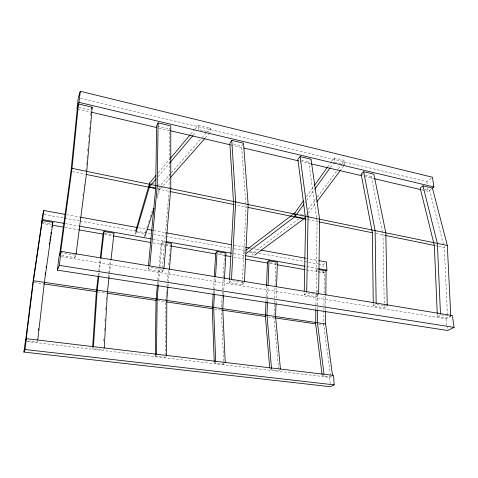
<?xml version="1.0" encoding="UTF-8"?>
<svg xmlns="http://www.w3.org/2000/svg" width="478" height="478" viewBox="0 0 478 478"><rect width="100%" height="100%" fill="white"/><g stroke="black" fill="none" stroke-linecap="round" stroke-linejoin="round"><path stroke-width="0.36" stroke-dasharray="2.39 1.79" d="M148.371 266.491L148.096 269.461L162.12 271.731L169.104 191.331L169.218 128.845L169.845 127.668M166.254 294.442L165.633 301.809L165.37 357.245L155.284 356.05L155.308 354.562M325.697 310.64L325.715 308.43M325.721 307.689L325.835 295.9M330.489 375.379L323.773 325.058L323.917 310.921M323.929 310.174L323.965 306.452M323.97 305.711L324.066 296.031M324.096 293.056L324.311 272.215L318.557 271.199M317.607 309.385L317.655 305.687M317.667 304.946L317.864 289.411M315.868 309.135L317.105 221.505L316.693 218.56M210.392 128.08L210.314 132.304L198.179 129.401L198.292 125.158L210.392 128.08L206.968 132M304.169 294.759L306.679 292.853L318.641 294.807L316.072 296.689L304.169 294.759L304.211 292.536M276.033 303.124L276.105 300.895M276.2 297.919L276.517 288.246M278.644 369.231L273.984 317.739L275.776 263.653L276.834 262.691M265.995 300.859L266.551 285.981M267.477 301.982L267.584 299.037M267.614 298.296L268.044 286.507M229.47 280.395L229.344 282.629L242.244 284.721L246.021 207.016L241.557 145.91L243.517 143.185M160.351 187.794L157.083 198.968M103.774 341.029L103.947 338.083M104.371 330.716L104.545 327.765M104.927 321.132L105.142 317.446M105.566 310.079L105.74 307.127M106.164 299.76L106.337 296.808M223.632 361.207L221.356 310.001L222.204 295.231M222.252 294.496L222.461 290.803M222.503 290.062L224.552 254.613L217.944 253.442M223.561 294.615L223.776 290.905M223.818 290.164L224.451 279.038M214.526 293.211L214.664 290.977M214.706 290.236L215.482 277.575M144.78 236.425L144.912 234.334M213.254 293.098L214.222 277.527M166.314 293.701L166.685 289.28M166.936 286.334L167.306 281.912M167.372 281.172L168.298 270.118M168.734 264.955L169.66 253.902M169.911 250.95L170.401 245.053L165.382 244.168M167.975 286.37L168.226 283.412M168.286 282.671L169.337 270.088M85.921 170.592L86.052 169.104M86.434 164.647L86.626 162.418M87.008 157.961L87.265 154.992M87.582 151.275L87.838 148.305M88.281 143.101L88.412 141.619M88.794 137.156L89.051 134.187M89.434 129.729L89.625 127.501M90.007 123.043L90.199 120.814M90.647 115.61L90.838 113.382M158.397 284.888L159.837 268.534M159.903 267.794L162.197 241.778L165.077 242.286M157.471 284.117L158.977 267.094M159.043 266.354L161.074 243.41L162.197 241.778M109.02 277.604L110.92 260.594M108.363 276.923L110.179 260.719M98.916 275.477L99.257 272.544M99.34 271.809L100.798 259.339M98.253 275.352L100.159 259.082M61.734 255.461L74.855 257.588L75.237 254.637M82.843 195.681L83.035 194.205M84.08 186.097L84.271 184.627M145.181 232.929L145.856 230.826M146.758 228.024L147.66 225.216M148.556 222.407L149.459 219.605M150.361 216.797L153.062 208.378M157.113 195.753L159.813 187.334M144.738 237.124L145.192 235.714M37.672 340.706L37.081 342.027L27.061 340.832M74.855 257.588L75.942 255.15M93.401 347.357L92.529 348.599L103.266 349.878L103.881 349.054M148.096 269.461L149.68 267.202L163.088 269.389M306.494 196.607L313.819 186.336M327.603 166.995L331.051 162.161M331.481 161.558L334.068 157.931L344.519 160.459L344.847 164.48L340.838 169.821M304.528 203.377L306.261 200.975M306.691 200.378L314.47 189.575M330.471 167.378L334.361 161.976L334.068 157.931M308.143 209.46L317.016 197.51M317.464 196.912L337.868 169.421M338.31 168.824L341.86 164.044M342.302 163.446L344.519 160.459M306.559 215.512L307.892 213.732M308.34 213.14L315.91 203.048M162.12 271.731L163.793 269.508M158.248 172.791L169.69 159.18M190.668 134.228L194.48 129.693M194.958 129.126L198.292 125.158M158.116 176.621L169.696 162.968M193.351 135.089L196.249 131.677M170.766 173.46L160.489 185.231L158.326 184.783M171.255 172.905L201.585 138.166M202.075 137.604L206.478 132.561M162.735 186.295L160.285 189.073L157.387 188.487M163.225 185.739L169.6 178.503M205.409 137.873L209.334 133.416M316.591 217.819L308.722 161.755L311.023 159.222M155.284 356.05L156.461 354.879M229.344 282.629L231.436 280.556L244.407 282.677L242.244 284.721M361.135 174.117L371.257 176.507L372.804 175.091M318.545 264.017L322.949 264.812L325.273 262.954M80.465 98.366L426.866 181.706L431.347 178.127M318.127 269.443L316.4 270.817L317.834 271.074M318.294 271.988L323.439 272.896L326.062 270.847M421.68 189.832L428.21 191.367L431.604 188.726M215.237 362.318L214.275 363.047L223.77 364.17L224.756 363.447M249.337 252.42L252.898 253.059L298.792 218.84M302.365 216.17L304.151 214.837L297.005 213.367M373.3 305.968L376.162 304.205L387.228 306.01L384.312 307.748L373.3 305.968L373.27 303.745M280.49 369.679L278.776 370.701L269.831 369.637M323.492 375.206L322.238 375.857L330.686 376.855M437.262 314.136L437.358 316.352L440.519 314.715M26.846 341.501L329.736 377.333L331.648 376.371M61.274 256.68L445.998 318.808L451.118 316.227M34.38 282.516L43.056 283.795M97.811 291.843L106.546 293.128M157.507 300.62L165.633 301.809M214.377 308.979L221.356 310.001M268.272 316.902L273.984 317.739M318.617 324.299L323.773 325.058M60.527 252.635L75.207 255.031M441.248 314.835L450.784 316.394M437.358 316.352L447.581 318.007L447.474 315.779M43.169 222.599L51.564 224.08M104.598 233.443L113.071 234.937M161.074 243.41L164.665 244.043M270.213 262.667L275.776 263.653M41.484 223.268L51.032 224.947M64.978 227.403L78.195 229.727M104.628 234.381L112.706 235.803M153.091 242.914L164.838 244.981M165.573 245.106L169.977 245.883M218.44 254.416L224.313 255.449M233.856 257.128L244.139 258.939M269.837 263.462L276.445 264.621M306.547 269.921L317.559 271.863M65.402 223.638L78.625 225.992M152.829 239.191L165.316 241.408M233.646 253.561L244.664 255.527M307.109 266.634L318.133 268.594M44.185 214.508L63.992 218.082M64.727 218.213L79.396 220.86M80.131 220.997L135.149 230.922M135.883 231.053L150.552 233.706M153.492 234.232L165.227 236.353M165.962 236.485L229.781 247.998M234.184 248.793L247.389 251.177M250.323 251.709L256.19 252.766M259.124 253.298L303.877 261.37M304.611 261.502L317.816 263.886M137.443 232.284L144.959 233.634M66.615 214.64L79.826 217.054M138.542 227.761L146.615 229.231M153.958 230.569L166.434 232.846M233.957 245.16L244.969 247.168M250.108 248.106L251.571 248.369M254.511 248.907L259.65 249.845M305.884 258.275L318.366 260.552M72.447 171.626L85.604 174.309M157.788 189.025L169.104 191.331M233.628 204.488L247.479 207.309M305.639 219.169L307.073 219.462M307.79 219.605L318.563 221.804M375.899 233.497L384.443 235.236M435.757 245.698L437.878 246.128M438.583 246.278L444.247 247.431L447.444 315.038M150.385 183.146L152.554 183.594M153.271 183.743L154.717 184.036M78.894 107.532L91.089 110.412M157.322 126.037L169.218 128.845M233.312 143.962L241.557 145.91M301.487 160.046L308.722 161.755M424.888 189.157L429.614 190.274L444.247 247.431M77.687 108.966L90.748 112.037M158.971 128.074L169.851 130.631M230.814 144.959L243.153 147.863M300.483 161.337L310.646 163.727M364.35 176.352L373.784 178.569M334.361 161.976L344.847 164.48M371.257 176.507L382.998 234.943L384.234 303.291M426.866 181.706L427.153 183.779M427.732 187.914L428.21 191.367M445.998 318.808L446.912 325.381M447.014 326.11L447.42 329.031M322.949 264.812L323.17 268.487M323.349 271.426L323.439 272.896M329.736 377.333L330.131 383.828M223.668 361.948L223.77 364.17M384.246 304.038L384.312 307.748M252.898 253.059L252.94 256.405M244.354 251.524L244.378 254.882"/><path stroke-width="0.72" d="M166.595 356.092L166.804 300.435L167.915 287.111M332.503 375.164L325.572 323.905L325.691 311.375M325.841 295.165L326.062 270.847L318.85 269.568M156.473 354.138L157.154 299.007L158.332 285.629M317.595 310.126L317.434 322.698L324.024 374.149M318.653 294.066L319.597 219.205L311.023 159.222L300.106 156.629L297.866 159.192L305.639 219.169L304.241 291.054M163.858 268.767L170.766 188.631L170.777 125.899L158.104 122.888L157.244 185.852L149.817 265.72M155.308 354.562L156.031 300.399L157.405 284.858M322.053 374.394L315.665 323.869L315.856 309.869M148.443 265.75L155.667 188.595L156.617 125.869L158.104 122.888M306.697 292.106L308.071 216.839L300.106 156.629M276.009 303.871L275.597 316.514L280.425 368.938M276.565 286.758L277.36 262.207L268.983 260.719L267.435 262.177L266.575 285.241M269.712 368.162L265.415 316.484L265.971 301.606M267.477 301.982L266.993 315.247L271.51 368.604M268.068 285.772L268.983 260.719M244.443 281.93L248.136 204.524L243.517 143.185L231.77 140.395L229.876 143.155L233.628 204.488L229.512 279.654M231.519 279.074L235.666 201.967L231.77 140.395M104.234 347.906L107.448 291.664L109.02 277.604M223.519 295.356L222.76 308.704L225.216 362.342M224.493 278.298L225.939 253.083L217.084 251.518L215.739 253.053L214.264 276.786M214.479 293.958L213.654 307.36L215.721 361.954M215.53 276.834L217.084 251.518M155.864 175.623L149.668 182.996L149.429 186.862L135.573 233.987M214.222 361.559L212.286 308.669L213.206 293.839M93.449 346.616L97.201 290.146L98.827 276.212M92.624 347.124L96.353 291.628L98.169 276.093M169.397 269.347L171.566 243.439L165.8 242.418M60.527 252.635L72.011 168.34L78.458 103.965L92.176 107.221L86.727 171.363L76.038 254.416M77.454 107.197L70.989 171.327L59.547 255.103M111.004 259.853L113.979 233.222L104.049 231.46L103.182 233.192L100.332 257.6M38.437 330.25L38.61 328.78M37.756 339.972L44.376 282.343L52.885 222.384L42.339 220.513L33.478 280.729L26.153 339.332M100.882 258.604L104.049 231.46M57.39 270.142L59.063 256.327L61.023 251.386L452.397 315.582L454.1 327.388L447.629 330.495L57.39 270.142L59.338 265.368L61.023 251.386M80.292 91.286L78.29 97.847L76.958 108.793L78.966 102.328L80.292 91.286L432.465 177.23L433.869 186.964L432.172 188.284M25.627 340.665L32.934 282.307L41.765 222.354M23.9 352.059L25.364 341.328L26.421 338.663L333.56 375.409L334.158 384.868L330.304 386.714L23.9 352.059L24.946 349.496L26.421 338.663M43.862 210.493L42.715 214.246L41.484 223.268L42.626 219.587L43.862 210.493L65.145 214.377M45.141 274.318L45.35 272.842M46.085 267.686L46.294 266.21M49.437 244.103L49.646 242.627M49.957 240.416L50.166 238.946M50.375 237.47L50.584 235.995M50.901 233.784L51.11 232.314M51.845 227.152L52.054 225.682M135.603 231.203L149.668 182.996M145.192 235.714L154.107 208.151M52.263 224.206L52.885 222.384M91.525 109.133L92.176 107.221M246.116 250.179L294.86 212.925L303.476 200.838M314.249 185.727L327.173 167.599M303.661 204.578L295.016 216.576L246.14 253.543M314.906 188.977L330.041 167.975M254.732 255.079L304.331 218.476L305.669 216.701M316.8 201.865L340.396 170.419M170.64 158.045L190.19 134.796M156.181 178.897L149.429 186.862L155.942 188.189M170.18 162.401L192.867 135.662M170.58 177.386L204.919 138.429M387.216 305.275L385.806 232.81L373.838 174.147L363.674 171.733L361.135 174.117L372.356 232.774L373.258 303.01M450.748 315.653L447.318 245.447L432.441 188.075L422.946 185.817L420.162 188.045L434.341 245.411L437.233 313.395M325.775 271.074L326.946 270.16L326.438 262.022L319.095 260.683M24.946 349.496L334.158 384.868M33.478 280.729L325.572 323.905M43.779 283.896L96.353 291.628M107.287 293.235L156.031 300.399M166.362 301.917L212.286 308.669M222.82 310.222L265.415 316.484M275.447 317.954L315.665 323.869M59.338 265.368L454.1 327.388M52.496 225.204L63.514 227.146M78.93 229.858L103.164 234.124M113.441 235.935L150.887 242.525M170.712 246.015L215.5 253.896M225.048 255.575L230.922 256.608M245.608 259.196L267.632 263.073M277.18 264.752L305.078 269.664M42.626 219.587L63.933 223.375M79.36 226.118L151.359 238.928M166.051 241.539L231.442 253.173M245.399 255.652L304.91 266.24M318.868 268.726L326.946 270.16M80.561 217.185L137.078 227.492M147.349 229.362L152.488 230.3M166.434 232.846L231.758 244.76M245.704 247.299L249.373 247.968M261.113 250.114L305.149 258.144M304.331 218.476L295.016 216.576L294.86 212.925M86.333 174.458L155.667 188.595M170.556 191.63L233.628 204.488M248.202 207.458L305.639 219.169M319.286 221.953L372.356 232.774M385.166 235.385L434.341 245.411M72.011 168.34L447.318 245.447M91.477 112.205L156.79 127.56M170.58 130.805L230.091 144.792M243.876 148.031L298.308 160.829M311.369 163.9L361.446 175.671M374.507 178.742L420.957 189.658M78.966 102.328L433.869 186.964M422.946 185.817L437.376 243.404L440.483 313.974M363.674 171.733L375.111 230.611L376.15 303.458"/></g></svg>
